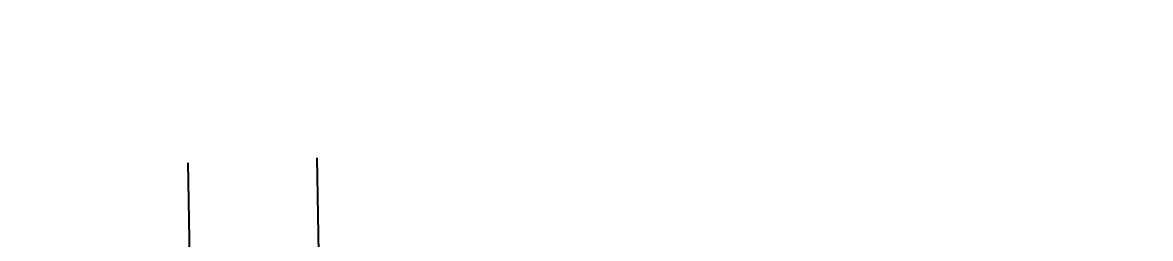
# Model space of a CAD drawing. Extents: x 665644 to 689199, y 5825051 to 5844826.
# Drawn here: x 682177.1 to 682308.3, y 5833255.2 to 5833280.3 of the extents above; entities that cross this region are included whole.
import ezdxf

# ---------------------------------------------------------------- set-up
doc = ezdxf.new("R2010")
doc.units = 0
doc.header["$LTSCALE"] = 5
doc.header["$PDSIZE"] = 0.5
doc.layers.get('Defpoints').update_dxf_attribs({"color": 9})
doc.layers.add('F-RW', color=190, linetype='Continuous')
doc.layers.add('F-RW-T', color=190, linetype='Continuous', lineweight=9)
doc.styles.add('80CG', font='ARIALN.TTF', dxfattribs={"height": 10})
doc.dimstyles.new('Compass 5 000', dxfattribs={"dimscale": 5, "dimtxt": 9, "dimasz": 2, "dimexe": 0.2, "dimexo": 0.0625, "dimgap": 0.5, "dimtad": 0, "dimtih": 1, "dimtoh": 1, "dimzin": 0, "dimdsep": 46, "dimtxsty": '80CG', "dimcen": 0.1, "dimse1": 1, "dimse2": 1, "dimclrd": 256, "dimclrt": 256, "dimaunit": 1, "dimadec": 4, "dimazin": 0, "dimtfac": 0.06, "dimtofl": 0, "dimtmove": 0, "dimatfit": 1, "dimfxl": 0.2, "dimtolj": 1, "dimtzin": 0, "dimlwd": -1, "dimarcsym": 0})

# ---------------------------------------------------------------- blocks, each defined once
blk = doc.blocks.new('*D2066')
at = {"layer": 'Defpoints', "color": 0, "transparency": 16777216}
for p in [(682197.02, 5833225.5), (682212.02, 5833225.76), (682212.06, 5833223.26)]:
    blk.add_point(p, dxfattribs=at)
at = {"layer": 'F-RW-T', "transparency": 16777216}
for p, q in [((682187.07, 5833222.83), (682177.07, 5833222.65)), ((682222.06, 5833223.44), (682232.06, 5833223.61))]:
    blk.add_line(p, q, dxfattribs=at)
for points in [[(682187.04, 5833224.49), (682187.1, 5833221.16), (682197.07, 5833223)], [(682222.03, 5833225.1), (682222.09, 5833221.77), (682212.06, 5833223.26)]]:
    blk.add_solid(points, dxfattribs=at)
at = {"layer": 'F-RW-T', "transparency": 16777216, "insert": (682271.14, 5833223.61), "char_height": 10, "attachment_point": 5, "style": '80CG'}
blk.add_mtext('\\A1;Mancal\\P15.00 P/L R/W\\PPlan 062 2816', dxfattribs=at)

msp = doc.modelspace()

# ---------------------------------------------------------------- linework, layer by layer
at = {"layer": 'F-RW', "flags": 128}
msp.add_lwpolyline([(682211.339, 5833264.56), (682213.086, 5833164.633), (682230.192, 5833110.067), (682215.885, 5833105.567), (682198.133, 5833161.957), (682196.35, 5833263.991)], dxfattribs=at)

# ---------------------------------------------------------------- dimensions: what is measured, and where the dimension line sits
at = {"layer": 'F-RW-T'}
dim = msp.add_aligned_dim(p1=(682197.022, 5833225.499), p2=(682212.017, 5833225.761), distance=-2.499, text='Mancal\\P15.00 P/L R/W\\PPlan 062 2816', dimstyle='Compass 5 000', dxfattribs=at)
dim.commit()
dim.dimension.update_dxf_attribs({"geometry": '*D2066', "text_midpoint": (682271.144, 5833223.612)})

doc.saveas('drawing.dxf')
